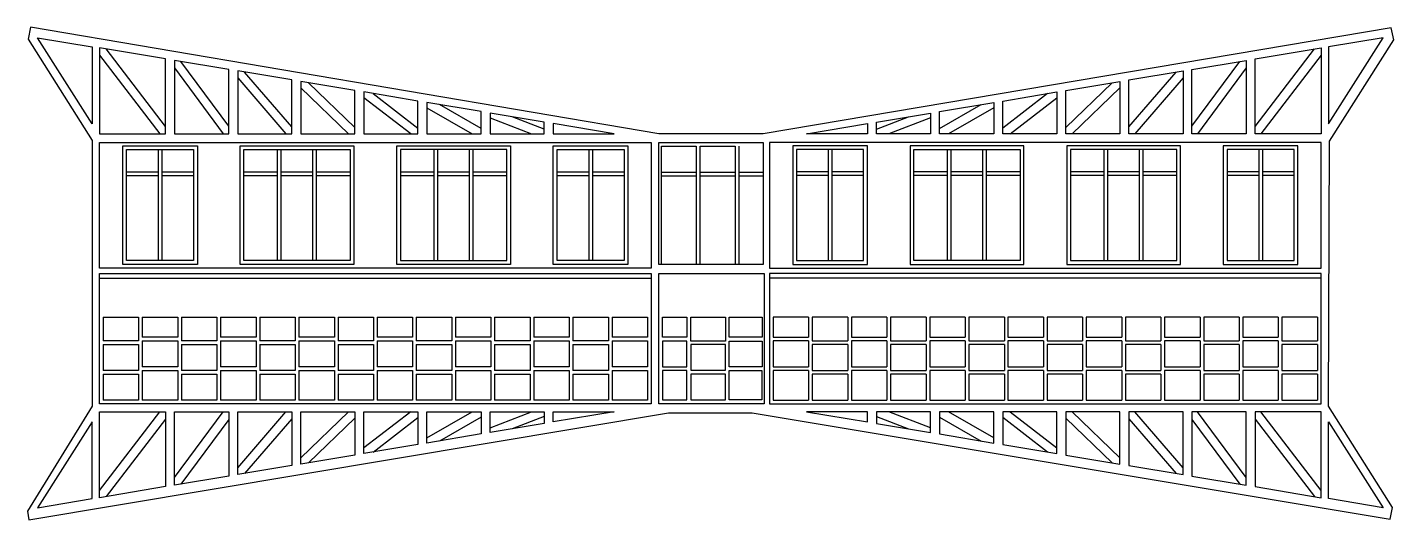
# Model space of a CAD drawing. Header units: centimetres. Extents: x 87 to 195, y 102 to 162.
# Drawn here: x 86.8 to 97.27, y 156.86 to 160.63 of the extents above; entities that cross this region are included whole.
import ezdxf

# ---------------------------------------------------------------- set-up
doc = ezdxf.new("R2010")
doc.units = ezdxf.units.CM
doc.layers.add('corte', color=1, linetype='Continuous')
doc.layers.add('grabado', color=5, linetype='Continuous')

msp = doc.modelspace()

# ---------------------------------------------------------------- linework, layer by layer
at = {"layer": 'corte'}
msp.add_lwpolyline([(86.827, 160.631), (86.807, 160.54), (87.298, 159.765), (87.298, 157.729), (86.802, 156.926), (86.813, 156.861), (91.717, 157.679), (92.356, 157.679), (97.247, 156.864), (97.266, 156.954), (96.775, 157.729), (96.783, 159.76), (97.274, 160.535), (97.255, 160.626), (92.441, 159.816), (91.641, 159.816), (86.827, 160.631)], dxfattribs=at)
at = {"layer": 'grabado'}
for p, q in [((90.348, 159.938), (90.667, 159.816)), ((90.763, 159.852), (90.518, 159.946)), ((93.31, 159.852), (93.555, 159.946)), ((93.725, 159.938), (93.406, 159.816)), ((92.255, 159.72), (92.255, 158.816)), ((87.805, 159.695), (87.805, 158.845)), ((87.833, 159.695), (87.833, 158.845)), ((88.719, 158.845), (88.719, 159.695)), ((88.748, 158.845), (88.748, 159.695)), ((88.991, 158.845), (88.991, 159.695)), ((89.019, 158.845), (89.019, 159.695)), ((89.919, 158.845), (89.919, 159.695)), ((89.948, 158.845), (89.948, 159.695)), ((90.191, 158.845), (90.191, 159.695)), ((90.219, 158.845), (90.219, 159.695)), ((91.105, 159.695), (91.105, 158.845)), ((91.133, 159.695), (91.133, 158.845)), ((92.94, 159.695), (92.94, 158.845)), ((92.968, 159.695), (92.968, 158.845)), ((93.854, 158.845), (93.854, 159.695)), ((93.883, 158.845), (93.883, 159.695)), ((94.125, 158.845), (94.125, 159.695)), ((94.154, 158.845), (94.154, 159.695)), ((95.054, 158.845), (95.054, 159.695)), ((95.083, 158.845), (95.083, 159.695)), ((95.325, 158.845), (95.325, 159.695)), ((95.354, 158.845), (95.354, 159.695)), ((96.24, 159.695), (96.24, 158.845)), ((96.268, 159.695), (96.268, 158.845)), ((87.562, 159.525), (87.805, 159.525)), ((87.562, 159.496), (87.805, 159.496)), ((87.833, 159.525), (88.076, 159.525)), ((87.833, 159.496), (88.076, 159.496)), ((88.462, 159.525), (88.719, 159.525)), ((88.462, 159.496), (88.719, 159.496)), ((88.748, 159.525), (88.991, 159.525)), ((88.748, 159.496), (88.991, 159.496)), ((89.019, 159.525), (89.276, 159.525)), ((89.019, 159.496), (89.276, 159.496)), ((89.662, 159.525), (89.919, 159.525)), ((89.662, 159.496), (89.919, 159.496)), ((89.948, 159.525), (90.191, 159.525)), ((89.948, 159.496), (90.191, 159.496)), ((90.219, 159.525), (90.476, 159.525)), ((90.219, 159.496), (90.476, 159.496)), ((90.862, 159.525), (91.105, 159.525)), ((90.862, 159.496), (91.105, 159.496)), ((91.133, 159.525), (91.376, 159.525)), ((91.133, 159.496), (91.376, 159.496)), ((91.665, 159.522), (91.928, 159.522)), ((91.665, 159.493), (91.928, 159.493)), ((91.96, 159.522), (92.223, 159.522)), ((91.96, 159.493), (92.224, 159.493)), ((92.255, 159.522), (92.441, 159.522)), ((92.255, 159.493), (92.441, 159.493)), ((92.94, 159.525), (92.697, 159.525)), ((92.94, 159.496), (92.697, 159.496)), ((93.211, 159.525), (92.968, 159.525)), ((93.211, 159.496), (92.968, 159.496)), ((93.854, 159.525), (93.597, 159.525)), ((93.854, 159.496), (93.597, 159.496)), ((94.125, 159.525), (93.883, 159.525)), ((94.125, 159.496), (93.883, 159.496)), ((94.411, 159.525), (94.154, 159.525)), ((94.411, 159.496), (94.154, 159.496)), ((95.054, 159.525), (94.797, 159.525)), ((95.054, 159.496), (94.797, 159.496)), ((95.325, 159.525), (95.083, 159.525)), ((95.325, 159.496), (95.083, 159.496)), ((95.611, 159.525), (95.354, 159.525)), ((95.611, 159.496), (95.354, 159.496)), ((96.24, 159.525), (95.997, 159.525)), ((96.24, 159.496), (95.997, 159.496)), ((96.511, 159.525), (96.268, 159.525)), ((96.511, 159.496), (96.268, 159.496)), ((87.355, 158.711), (91.583, 158.711)), ((96.718, 158.711), (92.49, 158.711)), ((87.383, 158.411), (87.383, 158.23)), ((87.383, 158.411), (87.533, 158.411)), ((87.533, 158.411), (87.562, 158.411)), ((87.562, 158.411), (87.655, 158.411)), ((87.655, 158.411), (87.655, 158.23)), ((87.683, 158.411), (87.683, 158.258)), ((87.683, 158.411), (87.805, 158.411)), ((87.805, 158.411), (87.833, 158.411)), ((87.833, 158.411), (87.955, 158.411)), ((87.955, 158.411), (87.955, 158.258)), ((87.983, 158.411), (87.983, 158.23)), ((87.983, 158.411), (88.076, 158.411)), ((88.076, 158.411), (88.105, 158.411)), ((88.105, 158.411), (88.255, 158.411)), ((88.255, 158.411), (88.255, 158.23)), ((88.283, 158.411), (88.433, 158.411)), ((88.283, 158.411), (88.283, 158.258)), ((88.433, 158.411), (88.462, 158.411)), ((88.462, 158.411), (88.555, 158.411)), ((88.555, 158.411), (88.555, 158.258)), ((88.583, 158.411), (88.583, 158.23)), ((88.583, 158.411), (88.719, 158.411)), ((88.719, 158.411), (88.748, 158.411)), ((88.748, 158.411), (88.855, 158.411)), ((88.855, 158.411), (88.855, 158.23)), ((88.883, 158.411), (88.883, 158.258)), ((88.883, 158.411), (88.991, 158.411)), ((88.991, 158.411), (89.019, 158.411)), ((89.019, 158.411), (89.155, 158.411)), ((89.155, 158.411), (89.155, 158.258)), ((89.183, 158.411), (89.183, 158.23)), ((89.183, 158.411), (89.276, 158.411)), ((89.276, 158.411), (89.305, 158.411)), ((89.305, 158.411), (89.455, 158.411)), ((89.455, 158.411), (89.455, 158.23)), ((89.483, 158.411), (89.633, 158.411)), ((89.483, 158.411), (89.483, 158.258)), ((89.633, 158.411), (89.662, 158.411)), ((89.662, 158.411), (89.755, 158.411)), ((89.755, 158.411), (89.755, 158.258)), ((89.783, 158.411), (89.783, 158.23)), ((89.783, 158.411), (89.919, 158.411)), ((89.919, 158.411), (89.948, 158.411)), ((89.948, 158.411), (90.055, 158.411)), ((90.055, 158.411), (90.055, 158.23)), ((90.083, 158.411), (90.083, 158.258)), ((90.083, 158.411), (90.191, 158.411)), ((90.191, 158.411), (90.219, 158.411)), ((90.219, 158.411), (90.355, 158.411)), ((90.355, 158.411), (90.355, 158.258)), ((90.383, 158.411), (90.476, 158.411)), ((90.383, 158.411), (90.383, 158.23)), ((90.476, 158.411), (90.505, 158.411)), ((90.505, 158.411), (90.655, 158.411)), ((90.655, 158.411), (90.655, 158.23)), ((90.683, 158.411), (90.683, 158.258)), ((90.683, 158.411), (90.833, 158.411)), ((90.833, 158.411), (90.862, 158.411)), ((90.862, 158.411), (90.955, 158.411)), ((90.955, 158.411), (90.955, 158.258)), ((90.983, 158.411), (90.983, 158.23)), ((90.983, 158.411), (91.105, 158.411)), ((91.105, 158.411), (91.133, 158.411)), ((91.133, 158.411), (91.255, 158.411)), ((91.255, 158.411), (91.255, 158.23)), ((91.283, 158.411), (91.376, 158.411)), ((91.283, 158.411), (91.283, 158.258)), ((91.376, 158.411), (91.405, 158.411)), ((91.405, 158.411), (91.555, 158.411)), ((91.555, 158.411), (91.555, 158.258)), ((92.518, 158.411), (92.518, 158.258)), ((92.668, 158.411), (92.518, 158.411)), ((92.697, 158.411), (92.668, 158.411)), ((92.79, 158.411), (92.697, 158.411)), ((92.79, 158.411), (92.79, 158.258)), ((92.818, 158.411), (92.818, 158.23)), ((92.94, 158.411), (92.818, 158.411)), ((92.968, 158.411), (92.94, 158.411)), ((93.09, 158.411), (92.968, 158.411)), ((93.09, 158.411), (93.09, 158.23)), ((93.118, 158.411), (93.118, 158.258)), ((93.211, 158.411), (93.118, 158.411)), ((93.24, 158.411), (93.211, 158.411)), ((93.39, 158.411), (93.24, 158.411)), ((93.39, 158.411), (93.39, 158.258)), ((93.418, 158.411), (93.418, 158.23)), ((93.568, 158.411), (93.418, 158.411)), ((93.597, 158.411), (93.568, 158.411)), ((93.69, 158.411), (93.597, 158.411)), ((93.69, 158.411), (93.69, 158.23)), ((93.718, 158.411), (93.718, 158.258)), ((93.854, 158.411), (93.718, 158.411)), ((93.883, 158.411), (93.854, 158.411)), ((93.99, 158.411), (93.883, 158.411)), ((93.99, 158.411), (93.99, 158.258)), ((94.018, 158.411), (94.018, 158.23)), ((94.125, 158.411), (94.018, 158.411)), ((94.154, 158.411), (94.125, 158.411)), ((94.29, 158.411), (94.154, 158.411)), ((94.29, 158.411), (94.29, 158.23)), ((94.318, 158.411), (94.318, 158.258)), ((94.411, 158.411), (94.318, 158.411)), ((94.44, 158.411), (94.411, 158.411)), ((94.59, 158.411), (94.44, 158.411)), ((94.59, 158.411), (94.59, 158.258)), ((94.618, 158.411), (94.618, 158.23)), ((94.768, 158.411), (94.618, 158.411)), ((94.797, 158.411), (94.768, 158.411)), ((94.89, 158.411), (94.797, 158.411)), ((94.89, 158.411), (94.89, 158.23)), ((94.918, 158.411), (94.918, 158.258)), ((95.054, 158.411), (94.918, 158.411)), ((95.083, 158.411), (95.054, 158.411)), ((95.19, 158.411), (95.083, 158.411)), ((95.19, 158.411), (95.19, 158.258)), ((95.218, 158.411), (95.218, 158.23)), ((95.325, 158.411), (95.218, 158.411)), ((95.354, 158.411), (95.325, 158.411)), ((95.49, 158.411), (95.354, 158.411)), ((95.49, 158.411), (95.49, 158.23)), ((95.518, 158.411), (95.518, 158.258)), ((95.611, 158.411), (95.518, 158.411)), ((95.64, 158.411), (95.611, 158.411)), ((95.79, 158.411), (95.64, 158.411)), ((95.79, 158.411), (95.79, 158.258)), ((95.818, 158.411), (95.818, 158.23)), ((95.968, 158.411), (95.818, 158.411)), ((95.997, 158.411), (95.968, 158.411)), ((96.09, 158.411), (95.997, 158.411)), ((96.09, 158.411), (96.09, 158.23)), ((96.118, 158.411), (96.118, 158.258)), ((96.24, 158.411), (96.118, 158.411)), ((96.268, 158.411), (96.24, 158.411)), ((96.39, 158.411), (96.268, 158.411)), ((96.39, 158.411), (96.39, 158.258)), ((96.418, 158.411), (96.418, 158.23)), ((96.511, 158.411), (96.418, 158.411)), ((96.54, 158.411), (96.511, 158.411)), ((96.69, 158.411), (96.54, 158.411)), ((96.69, 158.411), (96.69, 158.23)), ((87.805, 158.258), (87.683, 158.258)), ((87.833, 158.258), (87.805, 158.258)), ((87.955, 158.258), (87.833, 158.258)), ((88.433, 158.258), (88.283, 158.258)), ((88.462, 158.258), (88.433, 158.258)), ((88.555, 158.258), (88.462, 158.258)), ((88.991, 158.258), (88.883, 158.258)), ((89.019, 158.258), (88.991, 158.258)), ((89.155, 158.258), (89.019, 158.258)), ((89.633, 158.258), (89.483, 158.258)), ((89.662, 158.258), (89.633, 158.258)), ((89.755, 158.258), (89.662, 158.258)), ((90.191, 158.258), (90.083, 158.258)), ((90.219, 158.258), (90.191, 158.258)), ((90.355, 158.258), (90.219, 158.258)), ((90.833, 158.258), (90.683, 158.258)), ((90.862, 158.258), (90.833, 158.258)), ((90.955, 158.258), (90.862, 158.258)), ((91.376, 158.258), (91.283, 158.258)), ((91.405, 158.258), (91.376, 158.258)), ((91.555, 158.258), (91.405, 158.258)), ((92.518, 158.258), (92.668, 158.258)), ((92.668, 158.258), (92.697, 158.258)), ((92.697, 158.258), (92.79, 158.258)), ((93.118, 158.258), (93.211, 158.258)), ((93.211, 158.258), (93.24, 158.258)), ((93.24, 158.258), (93.39, 158.258)), ((93.718, 158.258), (93.854, 158.258)), ((93.854, 158.258), (93.883, 158.258)), ((93.883, 158.258), (93.99, 158.258)), ((94.318, 158.258), (94.411, 158.258)), ((94.411, 158.258), (94.44, 158.258)), ((94.44, 158.258), (94.59, 158.258)), ((94.918, 158.258), (95.054, 158.258)), ((95.054, 158.258), (95.083, 158.258)), ((95.083, 158.258), (95.19, 158.258)), ((95.518, 158.258), (95.611, 158.258)), ((95.611, 158.258), (95.64, 158.258)), ((95.64, 158.258), (95.79, 158.258)), ((96.118, 158.258), (96.24, 158.258)), ((96.24, 158.258), (96.268, 158.258)), ((96.268, 158.258), (96.39, 158.258)), ((87.533, 158.23), (87.383, 158.23)), ((87.383, 158.201), (87.533, 158.201)), ((87.383, 158.201), (87.383, 158.003)), ((87.562, 158.23), (87.533, 158.23)), ((87.533, 158.201), (87.562, 158.201)), ((87.655, 158.23), (87.562, 158.23)), ((87.562, 158.201), (87.655, 158.201)), ((87.655, 158.201), (87.655, 158.003)), ((87.683, 158.23), (87.805, 158.23)), ((87.683, 158.23), (87.683, 158.031)), ((87.805, 158.23), (87.833, 158.23)), ((87.833, 158.23), (87.955, 158.23)), ((87.955, 158.23), (87.955, 158.031)), ((88.076, 158.23), (87.983, 158.23)), ((87.983, 158.201), (88.076, 158.201)), ((87.983, 158.201), (87.983, 158.003)), ((88.105, 158.23), (88.076, 158.23)), ((88.076, 158.201), (88.105, 158.201)), ((88.255, 158.23), (88.105, 158.23)), ((88.105, 158.201), (88.255, 158.201)), ((88.255, 158.201), (88.255, 158.003)), ((88.283, 158.23), (88.433, 158.23)), ((88.283, 158.23), (88.283, 158.031)), ((88.433, 158.23), (88.462, 158.23)), ((88.462, 158.23), (88.555, 158.23)), ((88.555, 158.23), (88.555, 158.031)), ((88.719, 158.23), (88.583, 158.23)), ((88.583, 158.201), (88.719, 158.201)), ((88.583, 158.201), (88.583, 158.003)), ((88.748, 158.23), (88.719, 158.23)), ((88.719, 158.201), (88.748, 158.201)), ((88.855, 158.23), (88.748, 158.23)), ((88.748, 158.201), (88.855, 158.201)), ((88.855, 158.201), (88.855, 158.003)), ((88.883, 158.23), (88.991, 158.23)), ((88.883, 158.23), (88.883, 158.031)), ((88.991, 158.23), (89.019, 158.23)), ((89.019, 158.23), (89.155, 158.23)), ((89.155, 158.23), (89.155, 158.031)), ((89.276, 158.23), (89.183, 158.23)), ((89.183, 158.201), (89.276, 158.201)), ((89.183, 158.201), (89.183, 158.003)), ((89.305, 158.23), (89.276, 158.23)), ((89.276, 158.201), (89.305, 158.201)), ((89.455, 158.23), (89.305, 158.23)), ((89.305, 158.201), (89.455, 158.201)), ((89.455, 158.201), (89.455, 158.003)), ((89.483, 158.23), (89.633, 158.23)), ((89.483, 158.23), (89.483, 158.031)), ((89.633, 158.23), (89.662, 158.23)), ((89.662, 158.23), (89.755, 158.23)), ((89.755, 158.23), (89.755, 158.031)), ((89.919, 158.23), (89.783, 158.23)), ((89.783, 158.201), (89.919, 158.201)), ((89.783, 158.201), (89.783, 158.003)), ((89.948, 158.23), (89.919, 158.23)), ((89.919, 158.201), (89.948, 158.201)), ((90.055, 158.23), (89.948, 158.23)), ((89.948, 158.201), (90.055, 158.201)), ((90.055, 158.201), (90.055, 158.003)), ((90.083, 158.23), (90.191, 158.23)), ((90.083, 158.23), (90.083, 158.031)), ((90.191, 158.23), (90.219, 158.23)), ((90.219, 158.23), (90.355, 158.23)), ((90.355, 158.23), (90.355, 158.031)), ((90.476, 158.23), (90.383, 158.23)), ((90.383, 158.201), (90.476, 158.201)), ((90.383, 158.201), (90.383, 158.003)), ((90.505, 158.23), (90.476, 158.23)), ((90.476, 158.201), (90.505, 158.201)), ((90.655, 158.23), (90.505, 158.23)), ((90.505, 158.201), (90.655, 158.201)), ((90.655, 158.201), (90.655, 158.003)), ((90.683, 158.23), (90.833, 158.23)), ((90.683, 158.23), (90.683, 158.031)), ((90.833, 158.23), (90.862, 158.23)), ((90.862, 158.23), (90.955, 158.23)), ((90.955, 158.23), (90.955, 158.031)), ((91.105, 158.23), (90.983, 158.23)), ((90.983, 158.201), (91.105, 158.201)), ((90.983, 158.201), (90.983, 158.003)), ((91.133, 158.23), (91.105, 158.23)), ((91.105, 158.201), (91.133, 158.201)), ((91.255, 158.23), (91.133, 158.23)), ((91.133, 158.201), (91.255, 158.201)), ((91.255, 158.201), (91.255, 158.003)), ((91.283, 158.23), (91.376, 158.23)), ((91.283, 158.23), (91.283, 158.031)), ((91.376, 158.23), (91.405, 158.23)), ((91.405, 158.23), (91.555, 158.23)), ((91.555, 158.23), (91.555, 158.031)), ((92.518, 158.23), (92.518, 158.031)), ((92.668, 158.23), (92.518, 158.23)), ((92.697, 158.23), (92.668, 158.23)), ((92.79, 158.23), (92.697, 158.23)), ((92.79, 158.23), (92.79, 158.031)), ((92.818, 158.23), (92.94, 158.23)), ((92.818, 158.201), (92.818, 158.003)), ((92.94, 158.201), (92.818, 158.201)), ((92.94, 158.23), (92.968, 158.23)), ((92.968, 158.201), (92.94, 158.201)), ((92.968, 158.23), (93.09, 158.23)), ((93.09, 158.201), (92.968, 158.201)), ((93.09, 158.201), (93.09, 158.003)), ((93.118, 158.23), (93.118, 158.031)), ((93.211, 158.23), (93.118, 158.23)), ((93.24, 158.23), (93.211, 158.23)), ((93.39, 158.23), (93.24, 158.23)), ((93.39, 158.23), (93.39, 158.031)), ((93.418, 158.23), (93.568, 158.23)), ((93.418, 158.201), (93.418, 158.003)), ((93.568, 158.201), (93.418, 158.201)), ((93.568, 158.23), (93.597, 158.23)), ((93.597, 158.201), (93.568, 158.201)), ((93.597, 158.23), (93.69, 158.23)), ((93.69, 158.201), (93.597, 158.201)), ((93.69, 158.201), (93.69, 158.003)), ((93.718, 158.23), (93.718, 158.031)), ((93.854, 158.23), (93.718, 158.23)), ((93.883, 158.23), (93.854, 158.23)), ((93.99, 158.23), (93.883, 158.23)), ((93.99, 158.23), (93.99, 158.031)), ((94.018, 158.23), (94.125, 158.23)), ((94.018, 158.201), (94.018, 158.003)), ((94.125, 158.201), (94.018, 158.201)), ((94.125, 158.23), (94.154, 158.23)), ((94.154, 158.201), (94.125, 158.201)), ((94.154, 158.23), (94.29, 158.23)), ((94.29, 158.201), (94.154, 158.201)), ((94.29, 158.201), (94.29, 158.003)), ((94.318, 158.23), (94.318, 158.031)), ((94.411, 158.23), (94.318, 158.23)), ((94.44, 158.23), (94.411, 158.23)), ((94.59, 158.23), (94.44, 158.23)), ((94.59, 158.23), (94.59, 158.031)), ((94.618, 158.23), (94.768, 158.23)), ((94.618, 158.201), (94.618, 158.003)), ((94.768, 158.201), (94.618, 158.201)), ((94.768, 158.23), (94.797, 158.23)), ((94.797, 158.201), (94.768, 158.201)), ((94.797, 158.23), (94.89, 158.23)), ((94.89, 158.201), (94.797, 158.201)), ((94.89, 158.201), (94.89, 158.003)), ((94.918, 158.23), (94.918, 158.031)), ((95.054, 158.23), (94.918, 158.23)), ((95.083, 158.23), (95.054, 158.23)), ((95.19, 158.23), (95.083, 158.23)), ((95.19, 158.23), (95.19, 158.031)), ((95.218, 158.23), (95.325, 158.23)), ((95.218, 158.201), (95.218, 158.003)), ((95.325, 158.201), (95.218, 158.201)), ((95.325, 158.23), (95.354, 158.23)), ((95.354, 158.201), (95.325, 158.201)), ((95.354, 158.23), (95.49, 158.23)), ((95.49, 158.201), (95.354, 158.201)), ((95.49, 158.201), (95.49, 158.003)), ((95.518, 158.23), (95.518, 158.031)), ((95.611, 158.23), (95.518, 158.23)), ((95.64, 158.23), (95.611, 158.23)), ((95.79, 158.23), (95.64, 158.23)), ((95.79, 158.23), (95.79, 158.031)), ((95.818, 158.23), (95.968, 158.23)), ((95.818, 158.201), (95.818, 158.003)), ((95.968, 158.201), (95.818, 158.201)), ((95.968, 158.23), (95.997, 158.23)), ((95.997, 158.201), (95.968, 158.201)), ((95.997, 158.23), (96.09, 158.23)), ((96.09, 158.201), (95.997, 158.201)), ((96.09, 158.201), (96.09, 158.003)), ((96.118, 158.23), (96.118, 158.031)), ((96.24, 158.23), (96.118, 158.23)), ((96.268, 158.23), (96.24, 158.23)), ((96.39, 158.23), (96.268, 158.23)), ((96.39, 158.23), (96.39, 158.031)), ((96.418, 158.23), (96.511, 158.23)), ((96.418, 158.201), (96.418, 158.003)), ((96.511, 158.201), (96.418, 158.201)), ((96.511, 158.23), (96.54, 158.23)), ((96.54, 158.201), (96.511, 158.201)), ((96.54, 158.23), (96.69, 158.23)), ((96.69, 158.201), (96.54, 158.201)), ((96.69, 158.201), (96.69, 158.003)), ((87.805, 158.031), (87.683, 158.031)), ((87.833, 158.031), (87.805, 158.031)), ((87.955, 158.031), (87.833, 158.031)), ((88.433, 158.031), (88.283, 158.031)), ((88.462, 158.031), (88.433, 158.031)), ((88.555, 158.031), (88.462, 158.031)), ((88.991, 158.031), (88.883, 158.031)), ((89.019, 158.031), (88.991, 158.031)), ((89.155, 158.031), (89.019, 158.031)), ((89.633, 158.031), (89.483, 158.031)), ((89.662, 158.031), (89.633, 158.031)), ((89.755, 158.031), (89.662, 158.031)), ((90.191, 158.031), (90.083, 158.031)), ((90.219, 158.031), (90.191, 158.031)), ((90.355, 158.031), (90.219, 158.031)), ((90.833, 158.031), (90.683, 158.031)), ((90.862, 158.031), (90.833, 158.031)), ((90.955, 158.031), (90.862, 158.031)), ((91.376, 158.031), (91.283, 158.031)), ((91.405, 158.031), (91.376, 158.031)), ((91.555, 158.031), (91.405, 158.031)), ((92.518, 158.031), (92.668, 158.031)), ((92.668, 158.031), (92.697, 158.031)), ((92.697, 158.031), (92.79, 158.031)), ((93.118, 158.031), (93.211, 158.031)), ((93.211, 158.031), (93.24, 158.031)), ((93.24, 158.031), (93.39, 158.031)), ((93.718, 158.031), (93.854, 158.031)), ((93.854, 158.031), (93.883, 158.031)), ((93.883, 158.031), (93.99, 158.031)), ((94.318, 158.031), (94.411, 158.031)), ((94.411, 158.031), (94.44, 158.031)), ((94.44, 158.031), (94.59, 158.031)), ((94.918, 158.031), (95.054, 158.031)), ((95.054, 158.031), (95.083, 158.031)), ((95.083, 158.031), (95.19, 158.031)), ((95.518, 158.031), (95.611, 158.031)), ((95.611, 158.031), (95.64, 158.031)), ((95.64, 158.031), (95.79, 158.031)), ((96.118, 158.031), (96.24, 158.031)), ((96.24, 158.031), (96.268, 158.031)), ((96.268, 158.031), (96.39, 158.031)), ((87.533, 158.003), (87.383, 158.003)), ((87.383, 157.974), (87.533, 157.974)), ((87.383, 157.974), (87.383, 157.776)), ((87.562, 158.003), (87.533, 158.003)), ((87.533, 157.974), (87.562, 157.974)), ((87.655, 158.003), (87.562, 158.003)), ((87.562, 157.974), (87.655, 157.974)), ((87.655, 157.974), (87.655, 157.804)), ((87.683, 158.003), (87.805, 158.003)), ((87.683, 158.003), (87.683, 157.974)), ((87.683, 157.974), (87.683, 157.804)), ((87.805, 158.003), (87.833, 158.003)), ((87.833, 158.003), (87.955, 158.003)), ((87.955, 158.003), (87.955, 157.974)), ((87.955, 157.974), (87.955, 157.804)), ((88.076, 158.003), (87.983, 158.003)), ((87.983, 157.974), (88.076, 157.974)), ((87.983, 157.974), (87.983, 157.804)), ((88.105, 158.003), (88.076, 158.003)), ((88.076, 157.974), (88.105, 157.974)), ((88.255, 158.003), (88.105, 158.003)), ((88.105, 157.974), (88.255, 157.974)), ((88.255, 157.974), (88.255, 157.776)), ((88.283, 158.003), (88.433, 158.003)), ((88.283, 158.003), (88.283, 157.776)), ((88.433, 158.003), (88.462, 158.003)), ((88.462, 158.003), (88.555, 158.003)), ((88.555, 158.003), (88.555, 157.974)), ((88.555, 157.974), (88.555, 157.804)), ((88.719, 158.003), (88.583, 158.003)), ((88.583, 157.974), (88.719, 157.974)), ((88.583, 157.974), (88.583, 157.776)), ((88.748, 158.003), (88.719, 158.003)), ((88.719, 157.974), (88.748, 157.974)), ((88.855, 158.003), (88.748, 158.003)), ((88.748, 157.974), (88.855, 157.974)), ((88.855, 157.974), (88.855, 157.776)), ((88.883, 158.003), (88.991, 158.003)), ((88.883, 158.003), (88.883, 157.974)), ((88.883, 157.974), (88.883, 157.804)), ((88.991, 158.003), (89.019, 158.003)), ((89.019, 158.003), (89.155, 158.003)), ((89.155, 158.003), (89.155, 157.974)), ((89.155, 157.974), (89.155, 157.804)), ((89.276, 158.003), (89.183, 158.003)), ((89.183, 157.974), (89.276, 157.974)), ((89.183, 157.974), (89.183, 157.804)), ((89.305, 158.003), (89.276, 158.003)), ((89.276, 157.974), (89.305, 157.974)), ((89.455, 158.003), (89.305, 158.003)), ((89.305, 157.974), (89.455, 157.974)), ((89.455, 157.974), (89.455, 157.776)), ((89.483, 158.003), (89.633, 158.003)), ((89.483, 158.003), (89.483, 157.776)), ((89.633, 158.003), (89.662, 158.003)), ((89.662, 158.003), (89.755, 158.003)), ((89.755, 158.003), (89.755, 157.974)), ((89.755, 157.974), (89.755, 157.804)), ((89.919, 158.003), (89.783, 158.003)), ((89.783, 157.974), (89.919, 157.974)), ((89.783, 157.974), (89.783, 157.804)), ((89.948, 158.003), (89.919, 158.003)), ((89.919, 157.974), (89.948, 157.974)), ((90.055, 158.003), (89.948, 158.003)), ((89.948, 157.974), (90.055, 157.974)), ((90.055, 157.974), (90.055, 157.804)), ((90.083, 158.003), (90.191, 158.003)), ((90.083, 158.003), (90.083, 157.974)), ((90.083, 157.974), (90.083, 157.804)), ((90.191, 158.003), (90.219, 158.003)), ((90.219, 158.003), (90.355, 158.003)), ((90.355, 158.003), (90.355, 157.974)), ((90.355, 157.974), (90.355, 157.804)), ((90.476, 158.003), (90.383, 158.003)), ((90.383, 157.974), (90.476, 157.974)), ((90.383, 157.974), (90.383, 157.804)), ((90.505, 158.003), (90.476, 158.003)), ((90.476, 157.974), (90.505, 157.974)), ((90.655, 158.003), (90.505, 158.003)), ((90.505, 157.974), (90.655, 157.974)), ((90.655, 157.974), (90.655, 157.776)), ((90.683, 158.003), (90.833, 158.003)), ((90.683, 158.003), (90.683, 157.776)), ((90.833, 158.003), (90.862, 158.003)), ((90.862, 158.003), (90.955, 158.003)), ((90.955, 158.003), (90.955, 157.974)), ((90.955, 157.974), (90.955, 157.804)), ((91.105, 158.003), (90.983, 158.003)), ((90.983, 157.974), (91.105, 157.974)), ((90.983, 157.974), (90.983, 157.804)), ((91.133, 158.003), (91.105, 158.003)), ((91.105, 157.974), (91.133, 157.974)), ((91.255, 158.003), (91.133, 158.003)), ((91.133, 157.974), (91.255, 157.974)), ((91.255, 157.974), (91.255, 157.804)), ((91.283, 158.003), (91.376, 158.003)), ((91.283, 158.003), (91.283, 157.974)), ((91.283, 157.974), (91.283, 157.804)), ((91.376, 158.003), (91.405, 158.003)), ((91.405, 158.003), (91.555, 158.003)), ((91.555, 158.003), (91.555, 157.776)), ((92.518, 158.003), (92.518, 157.776)), ((92.668, 158.003), (92.518, 158.003)), ((92.697, 158.003), (92.668, 158.003)), ((92.79, 158.003), (92.697, 158.003)), ((92.79, 158.003), (92.79, 157.974)), ((92.79, 157.974), (92.79, 157.804)), ((92.818, 158.003), (92.94, 158.003)), ((92.94, 157.974), (92.818, 157.974)), ((92.818, 157.974), (92.818, 157.804)), ((92.94, 158.003), (92.968, 158.003)), ((92.968, 157.974), (92.94, 157.974)), ((92.968, 158.003), (93.09, 158.003)), ((93.09, 157.974), (92.968, 157.974)), ((93.09, 157.974), (93.09, 157.804)), ((93.211, 158.003), (93.118, 158.003)), ((93.118, 158.003), (93.118, 157.974)), ((93.118, 157.974), (93.118, 157.804)), ((93.24, 158.003), (93.211, 158.003)), ((93.39, 158.003), (93.24, 158.003)), ((93.39, 158.003), (93.39, 157.776)), ((93.418, 158.003), (93.568, 158.003)), ((93.418, 157.974), (93.418, 157.776)), ((93.568, 157.974), (93.418, 157.974)), ((93.568, 158.003), (93.597, 158.003)), ((93.597, 157.974), (93.568, 157.974)), ((93.597, 158.003), (93.69, 158.003)), ((93.69, 157.974), (93.597, 157.974)), ((93.69, 157.974), (93.69, 157.804)), ((93.854, 158.003), (93.718, 158.003)), ((93.718, 158.003), (93.718, 157.974)), ((93.718, 157.974), (93.718, 157.804)), ((93.883, 158.003), (93.854, 158.003)), ((93.99, 158.003), (93.883, 158.003)), ((93.99, 158.003), (93.99, 157.974)), ((93.99, 157.974), (93.99, 157.804)), ((94.018, 158.003), (94.125, 158.003)), ((94.125, 157.974), (94.018, 157.974)), ((94.018, 157.974), (94.018, 157.804)), ((94.125, 158.003), (94.154, 158.003)), ((94.154, 157.974), (94.125, 157.974)), ((94.154, 158.003), (94.29, 158.003)), ((94.29, 157.974), (94.154, 157.974)), ((94.29, 157.974), (94.29, 157.804)), ((94.411, 158.003), (94.318, 158.003)), ((94.318, 158.003), (94.318, 157.974)), ((94.318, 157.974), (94.318, 157.804)), ((94.44, 158.003), (94.411, 158.003)), ((94.59, 158.003), (94.44, 158.003)), ((94.59, 158.003), (94.59, 157.776)), ((94.618, 158.003), (94.768, 158.003)), ((94.618, 157.974), (94.618, 157.776)), ((94.768, 157.974), (94.618, 157.974)), ((94.768, 158.003), (94.797, 158.003)), ((94.797, 157.974), (94.768, 157.974)), ((94.797, 158.003), (94.89, 158.003)), ((94.89, 157.974), (94.797, 157.974)), ((94.89, 157.974), (94.89, 157.804)), ((95.054, 158.003), (94.918, 158.003)), ((94.918, 158.003), (94.918, 157.974)), ((94.918, 157.974), (94.918, 157.804)), ((95.083, 158.003), (95.054, 158.003)), ((95.19, 158.003), (95.083, 158.003)), ((95.19, 158.003), (95.19, 157.974)), ((95.19, 157.974), (95.19, 157.804)), ((95.218, 158.003), (95.325, 158.003)), ((95.325, 157.974), (95.218, 157.974)), ((95.218, 157.974), (95.218, 157.776)), ((95.325, 158.003), (95.354, 158.003)), ((95.354, 157.974), (95.325, 157.974)), ((95.354, 158.003), (95.49, 158.003)), ((95.49, 157.974), (95.354, 157.974)), ((95.49, 157.974), (95.49, 157.776)), ((95.611, 158.003), (95.518, 158.003)), ((95.518, 158.003), (95.518, 157.974)), ((95.518, 157.974), (95.518, 157.804)), ((95.64, 158.003), (95.611, 158.003)), ((95.79, 158.003), (95.64, 158.003)), ((95.79, 158.003), (95.79, 157.776)), ((95.818, 158.003), (95.968, 158.003)), ((95.818, 157.974), (95.818, 157.776)), ((95.968, 157.974), (95.818, 157.974)), ((95.968, 158.003), (95.997, 158.003)), ((95.997, 157.974), (95.968, 157.974)), ((95.997, 158.003), (96.09, 158.003)), ((96.09, 157.974), (95.997, 157.974)), ((96.09, 157.974), (96.09, 157.804)), ((96.24, 158.003), (96.118, 158.003)), ((96.118, 158.003), (96.118, 157.974)), ((96.118, 157.974), (96.118, 157.804)), ((96.268, 158.003), (96.24, 158.003)), ((96.39, 158.003), (96.268, 158.003)), ((96.39, 158.003), (96.39, 157.974)), ((96.39, 157.974), (96.39, 157.804)), ((96.418, 158.003), (96.511, 158.003)), ((96.511, 157.974), (96.418, 157.974)), ((96.418, 157.974), (96.418, 157.804)), ((96.511, 158.003), (96.54, 158.003)), ((96.54, 157.974), (96.511, 157.974)), ((96.54, 158.003), (96.69, 158.003)), ((96.69, 157.974), (96.54, 157.974)), ((96.69, 157.974), (96.69, 157.776)), ((87.533, 157.776), (87.383, 157.776)), ((87.655, 157.776), (87.533, 157.776)), ((87.655, 157.804), (87.655, 157.776)), ((87.683, 157.804), (87.683, 157.776)), ((87.955, 157.776), (87.683, 157.776)), ((87.955, 157.804), (87.955, 157.776)), ((87.983, 157.804), (87.983, 157.776)), ((88.105, 157.776), (87.983, 157.776)), ((88.255, 157.776), (88.105, 157.776)), ((88.433, 157.776), (88.283, 157.776)), ((88.555, 157.776), (88.433, 157.776)), ((88.555, 157.804), (88.555, 157.776)), ((88.855, 157.776), (88.583, 157.776)), ((88.883, 157.804), (88.883, 157.776)), ((89.155, 157.776), (88.883, 157.776)), ((89.155, 157.804), (89.155, 157.776)), ((89.183, 157.804), (89.183, 157.776)), ((89.305, 157.776), (89.183, 157.776)), ((89.455, 157.776), (89.305, 157.776)), ((89.633, 157.776), (89.483, 157.776)), ((89.755, 157.776), (89.633, 157.776)), ((89.755, 157.804), (89.755, 157.776)), ((89.783, 157.804), (89.783, 157.776)), ((90.055, 157.776), (89.783, 157.776)), ((90.055, 157.804), (90.055, 157.776)), ((90.083, 157.804), (90.083, 157.776)), ((90.355, 157.776), (90.083, 157.776)), ((90.355, 157.804), (90.355, 157.776)), ((90.383, 157.804), (90.383, 157.776)), ((90.505, 157.776), (90.383, 157.776)), ((90.655, 157.776), (90.505, 157.776)), ((90.833, 157.776), (90.683, 157.776)), ((90.955, 157.776), (90.833, 157.776)), ((90.955, 157.776), (90.833, 157.776)), ((90.955, 157.804), (90.955, 157.776)), ((90.983, 157.804), (90.983, 157.776)), ((91.255, 157.776), (90.983, 157.776)), ((91.255, 157.776), (90.983, 157.776)), ((91.255, 157.804), (91.255, 157.776)), ((91.283, 157.804), (91.283, 157.776)), ((91.405, 157.776), (91.283, 157.776)), ((91.405, 157.776), (91.283, 157.776)), ((91.555, 157.776), (91.405, 157.776)), ((92.518, 157.776), (92.668, 157.776)), ((92.668, 157.776), (92.79, 157.776)), ((92.668, 157.776), (92.79, 157.776)), ((92.79, 157.804), (92.79, 157.776)), ((92.818, 157.804), (92.818, 157.776)), ((92.818, 157.776), (93.09, 157.776)), ((92.818, 157.776), (93.09, 157.776)), ((93.09, 157.804), (93.09, 157.776)), ((93.118, 157.804), (93.118, 157.776)), ((93.118, 157.776), (93.24, 157.776)), ((93.118, 157.776), (93.24, 157.776)), ((93.24, 157.776), (93.39, 157.776)), ((93.418, 157.776), (93.568, 157.776)), ((93.568, 157.776), (93.69, 157.776)), ((93.69, 157.804), (93.69, 157.776)), ((93.718, 157.804), (93.718, 157.776)), ((93.718, 157.776), (93.99, 157.776)), ((93.99, 157.804), (93.99, 157.776)), ((94.018, 157.804), (94.018, 157.776)), ((94.018, 157.776), (94.29, 157.776)), ((94.29, 157.804), (94.29, 157.776)), ((94.318, 157.804), (94.318, 157.776)), ((94.318, 157.776), (94.44, 157.776)), ((94.44, 157.776), (94.59, 157.776)), ((94.618, 157.776), (94.768, 157.776)), ((94.768, 157.776), (94.89, 157.776)), ((94.89, 157.804), (94.89, 157.776)), ((94.918, 157.804), (94.918, 157.776)), ((94.918, 157.776), (95.19, 157.776)), ((95.19, 157.804), (95.19, 157.776)), ((95.218, 157.776), (95.49, 157.776)), ((95.518, 157.804), (95.518, 157.776)), ((95.518, 157.776), (95.64, 157.776)), ((95.64, 157.776), (95.79, 157.776)), ((95.818, 157.776), (95.968, 157.776)), ((95.968, 157.776), (96.09, 157.776)), ((96.09, 157.804), (96.09, 157.776)), ((96.118, 157.804), (96.118, 157.776)), ((96.118, 157.776), (96.39, 157.776)), ((96.39, 157.804), (96.39, 157.776)), ((96.418, 157.804), (96.418, 157.776)), ((96.418, 157.776), (96.54, 157.776)), ((96.54, 157.776), (96.69, 157.776)), ((90.348, 157.565), (90.667, 157.687)), ((90.763, 157.65), (90.518, 157.556)), ((93.31, 157.65), (93.555, 157.556)), ((93.725, 157.565), (93.406, 157.687))]:
    msp.add_line(p, q, dxfattribs=at)
for points in [[(86.881, 160.55), (87.298, 160.481), (87.298, 159.893), (86.881, 160.55)], [(97.193, 160.55), (96.775, 160.481), (96.775, 159.893), (97.193, 160.55)], [(87.355, 160.473), (87.355, 159.816), (87.861, 159.816), (87.861, 160.389), (87.355, 160.473)], [(87.861, 159.872), (87.405, 160.465)], [(96.718, 160.473), (96.718, 159.816), (96.212, 159.816), (96.212, 160.389), (96.718, 160.473)], [(96.212, 159.872), (96.668, 160.465)], [(87.355, 160.417), (87.818, 159.816)], [(87.93, 160.377), (87.93, 159.816), (88.345, 159.816), (88.345, 160.308), (87.93, 160.377)], [(88.345, 159.873), (87.979, 160.369)], [(96.143, 160.377), (96.143, 159.816), (95.728, 159.816), (95.728, 160.308), (96.143, 160.377)], [(95.728, 159.873), (96.095, 160.369)], [(96.718, 160.417), (96.255, 159.816)], [(87.93, 160.32), (88.302, 159.816)], [(88.414, 160.297), (88.414, 159.816), (88.829, 159.816), (88.829, 160.228), (88.414, 160.297)], [(88.414, 160.244), (88.783, 159.816)], [(88.829, 159.868), (88.466, 160.288)], [(95.66, 160.297), (95.66, 159.816), (95.245, 159.816), (95.245, 160.228), (95.66, 160.297)], [(95.245, 159.868), (95.607, 160.288)], [(95.66, 160.244), (95.29, 159.816)], [(96.143, 160.32), (95.771, 159.816)], [(88.897, 160.216), (88.897, 159.816), (89.312, 159.816), (89.312, 160.147), (88.897, 160.216)], [(88.897, 160.168), (89.263, 159.816)], [(89.312, 159.863), (88.957, 160.206)], [(89.381, 160.136), (89.381, 159.816), (89.796, 159.816), (89.796, 160.066), (89.381, 160.136)], [(89.452, 160.124), (89.796, 159.859)], [(94.693, 160.136), (94.693, 159.816), (94.278, 159.816), (94.278, 160.066), (94.693, 160.136)], [(94.621, 160.124), (94.278, 159.859)], [(95.176, 160.216), (95.176, 159.816), (94.761, 159.816), (94.761, 160.147), (95.176, 160.216)], [(94.761, 159.863), (95.116, 160.206)], [(95.176, 160.168), (94.81, 159.816)], [(89.74, 159.816), (89.381, 160.092)], [(89.864, 160.055), (89.864, 159.816), (90.279, 159.816), (90.279, 159.986), (89.864, 160.055)], [(90.279, 159.855), (89.961, 160.039)], [(94.209, 160.055), (94.209, 159.816), (93.794, 159.816), (93.794, 159.986), (94.209, 160.055)], [(93.794, 159.855), (94.112, 160.039)], [(94.334, 159.816), (94.693, 160.092)], [(89.864, 160.015), (90.211, 159.816)], [(90.348, 159.974), (90.348, 159.816), (90.763, 159.816), (90.763, 159.905), (90.348, 159.974)], [(93.725, 159.974), (93.725, 159.816), (93.31, 159.816), (93.31, 159.905), (93.725, 159.974)], [(94.209, 160.015), (93.863, 159.816)], [(90.831, 159.894), (90.831, 159.816), (91.3, 159.816), (90.831, 159.894)], [(93.242, 159.894), (93.242, 159.816), (92.773, 159.816), (93.242, 159.894)], [(86.881, 156.952), (87.298, 157.022), (87.298, 157.609), (86.881, 156.952)], [(87.355, 157.029), (87.355, 157.687), (87.861, 157.687), (87.861, 157.114), (87.355, 157.029)], [(87.355, 157.085), (87.818, 157.687)], [(87.861, 157.63), (87.405, 157.038)], [(87.93, 157.125), (87.93, 157.687), (88.345, 157.687), (88.345, 157.194), (87.93, 157.125)], [(87.93, 157.183), (88.302, 157.687)], [(88.345, 157.629), (87.979, 157.133)], [(88.414, 157.206), (88.414, 157.687), (88.829, 157.687), (88.829, 157.275), (88.414, 157.206)], [(88.414, 157.258), (88.783, 157.687)], [(88.829, 157.634), (88.466, 157.214)], [(88.897, 157.286), (88.897, 157.687), (89.312, 157.687), (89.312, 157.355), (88.897, 157.286)], [(88.897, 157.334), (89.263, 157.687)], [(89.312, 157.639), (88.957, 157.296)], [(89.381, 157.367), (89.381, 157.687), (89.796, 157.687), (89.796, 157.436), (89.381, 157.367)], [(89.74, 157.687), (89.381, 157.41)], [(89.452, 157.379), (89.796, 157.643)], [(89.864, 157.447), (89.864, 157.687), (90.279, 157.687), (90.279, 157.517), (89.864, 157.447)], [(89.864, 157.487), (90.211, 157.687)], [(90.279, 157.647), (89.961, 157.463)], [(90.348, 157.528), (90.348, 157.687), (90.763, 157.687), (90.763, 157.597), (90.348, 157.528)], [(90.831, 157.609), (90.831, 157.687), (91.3, 157.687), (90.831, 157.609)], [(93.242, 157.609), (93.242, 157.687), (92.773, 157.687), (93.242, 157.609)], [(93.725, 157.528), (93.725, 157.687), (93.31, 157.687), (93.31, 157.597), (93.725, 157.528)], [(94.209, 157.447), (94.209, 157.687), (93.794, 157.687), (93.794, 157.517), (94.209, 157.447)], [(93.794, 157.647), (94.112, 157.463)], [(94.209, 157.487), (93.863, 157.687)], [(94.693, 157.367), (94.693, 157.687), (94.278, 157.687), (94.278, 157.436), (94.693, 157.367)], [(94.621, 157.379), (94.278, 157.643)], [(94.334, 157.687), (94.693, 157.41)], [(95.176, 157.286), (95.176, 157.687), (94.761, 157.687), (94.761, 157.355), (95.176, 157.286)], [(94.761, 157.639), (95.116, 157.296)], [(95.176, 157.334), (94.81, 157.687)], [(95.66, 157.206), (95.66, 157.687), (95.245, 157.687), (95.245, 157.275), (95.66, 157.206)], [(95.245, 157.634), (95.607, 157.214)], [(95.66, 157.258), (95.29, 157.687)], [(96.143, 157.125), (96.143, 157.687), (95.728, 157.687), (95.728, 157.194), (96.143, 157.125)], [(95.728, 157.629), (96.095, 157.133)], [(96.143, 157.183), (95.771, 157.687)], [(96.718, 157.029), (96.718, 157.687), (96.212, 157.687), (96.212, 157.114), (96.718, 157.029)], [(96.212, 157.63), (96.668, 157.038)], [(96.718, 157.085), (96.255, 157.687)], [(97.193, 156.952), (96.775, 157.022), (96.775, 157.609), (97.193, 156.952)]]:
    msp.add_lwpolyline(points, dxfattribs=at)
for points in [[(87.355, 159.75), (91.583, 159.75), (91.583, 158.788), (87.355, 158.788)], [(87.533, 159.723), (88.105, 159.723), (88.105, 158.816), (87.533, 158.816)], [(88.433, 159.723), (89.305, 159.723), (89.305, 158.816), (88.433, 158.816)], [(89.633, 159.723), (90.505, 159.723), (90.505, 158.816), (89.633, 158.816)], [(90.833, 159.723), (91.405, 159.723), (91.405, 158.816), (90.833, 158.816)], [(91.641, 159.75), (92.441, 159.75), (92.441, 158.816), (91.641, 158.816)], [(91.663, 159.72), (91.928, 159.72), (91.928, 158.816), (91.663, 158.816)], [(91.959, 159.72), (92.226, 159.72), (92.226, 158.816), (91.959, 158.816)], [(96.718, 159.75), (92.49, 159.75), (92.49, 158.788), (96.718, 158.788)], [(93.24, 159.723), (92.668, 159.723), (92.668, 158.816), (93.24, 158.816)], [(94.44, 159.723), (93.568, 159.723), (93.568, 158.816), (94.44, 158.816)], [(95.64, 159.723), (94.768, 159.723), (94.768, 158.816), (95.64, 158.816)], [(96.54, 159.723), (95.968, 159.723), (95.968, 158.816), (96.54, 158.816)], [(87.562, 159.695), (88.076, 159.695), (88.076, 158.845), (87.562, 158.845)], [(88.462, 159.695), (89.276, 159.695), (89.276, 158.845), (88.462, 158.845)], [(90.476, 159.695), (89.662, 159.695), (89.662, 158.845), (90.476, 158.845)], [(90.862, 159.695), (91.376, 159.695), (91.376, 158.845), (90.862, 158.845)], [(93.211, 159.695), (92.697, 159.695), (92.697, 158.845), (93.211, 158.845)], [(93.597, 159.695), (94.411, 159.695), (94.411, 158.845), (93.597, 158.845)], [(95.611, 159.695), (94.797, 159.695), (94.797, 158.845), (95.611, 158.845)], [(96.511, 159.695), (95.997, 159.695), (95.997, 158.845), (96.511, 158.845)], [(87.355, 158.747), (91.583, 158.747), (91.583, 157.747), (87.355, 157.747)], [(91.641, 158.747), (92.448, 158.747), (92.448, 157.747), (91.641, 157.747)], [(96.718, 158.747), (92.49, 158.747), (92.49, 157.747), (96.718, 157.747)], [(91.669, 158.411), (91.857, 158.411), (91.857, 158.258), (91.669, 158.258)], [(91.886, 158.411), (92.153, 158.411), (92.153, 158.229), (91.886, 158.229)], [(92.181, 158.411), (92.433, 158.411), (92.433, 158.258), (92.181, 158.258)], [(91.857, 158.229), (91.669, 158.229), (91.669, 158.031), (91.857, 158.031)], [(92.153, 158.201), (91.886, 158.201), (91.886, 158.005), (92.153, 158.005)], [(92.181, 158.229), (92.433, 158.229), (92.433, 158.031), (92.181, 158.031)], [(91.857, 158.002), (91.669, 158.002), (91.669, 157.779), (91.857, 157.779)], [(92.153, 157.974), (91.886, 157.974), (91.886, 157.779), (92.153, 157.779)], [(92.181, 158.002), (92.431, 158.002), (92.431, 157.779), (92.181, 157.779)]]:
    msp.add_lwpolyline(points, close=True, dxfattribs=at)

doc.saveas('drawing.dxf')
